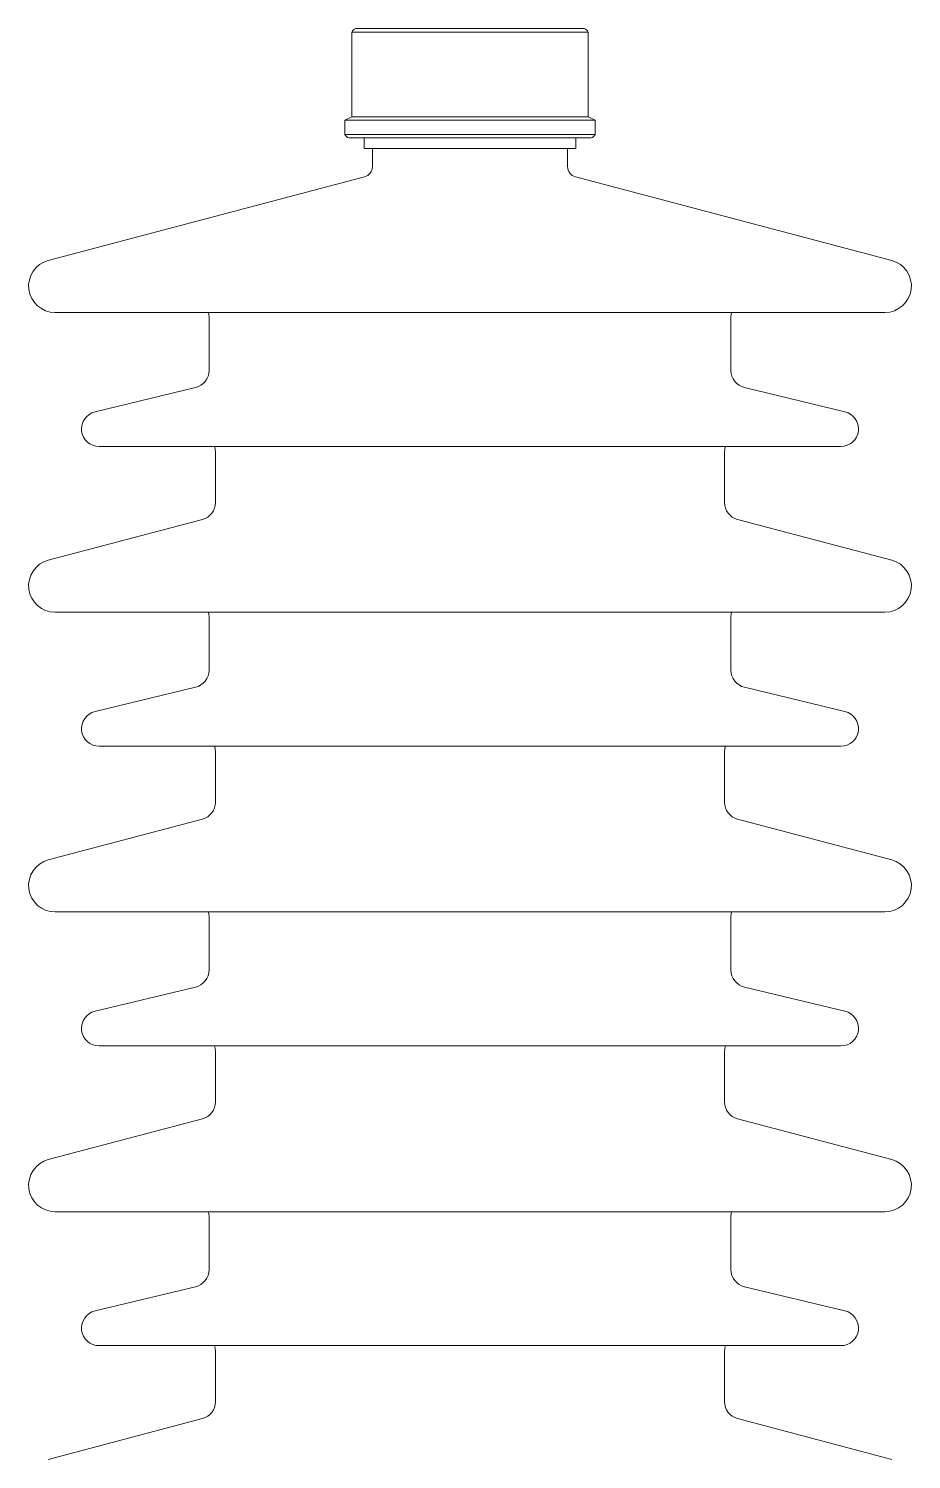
# Model space of a CAD drawing. Header units: millimetres. Extents: x 51507 to 66627, y -17810 to -7118.
# Drawn here: x 56542.2 to 56792.6, y -9001.9 to -8596.1 of the extents above; entities that cross this region are included whole.
import ezdxf

# ---------------------------------------------------------------- set-up
doc = ezdxf.new("R2010")
doc.units = ezdxf.units.MM
doc.header["$LTSCALE"] = 10
doc.layers.add('粗实线', color=4, linetype='Continuous', lineweight=18)

msp = doc.modelspace()

# ---------------------------------------------------------------- linework, layer by layer
at = {"layer": '粗实线'}
for p, q in [((56633.909, -8597.088), (56633.909, -8621.112)), ((56633.909, -8597.088), (56667.409, -8597.088)), ((56635.054, -8596.112), (56667.409, -8596.112)), ((56667.409, -8596.112), (56699.764, -8596.112)), ((56667.409, -8597.088), (56700.909, -8597.088)), ((56700.909, -8621.112), (56700.909, -8597.088)), ((56633.909, -8621.112), (56631.909, -8622.112)), ((56631.909, -8622.112), (56631.909, -8626.135)), ((56631.909, -8622.112), (56667.409, -8622.112)), ((56633.909, -8621.112), (56667.409, -8621.112)), ((56667.409, -8621.112), (56700.909, -8621.112)), ((56667.409, -8622.112), (56702.909, -8622.112)), ((56702.909, -8622.112), (56700.909, -8621.112)), ((56702.909, -8626.135), (56702.909, -8622.112)), ((56631.909, -8626.135), (56667.409, -8626.135)), ((56667.409, -8626.135), (56702.909, -8626.135)), ((56633.054, -8627.111), (56667.409, -8627.111)), ((56637.409, -8627.111), (56637.409, -8630.112)), ((56667.409, -8630.112), (56637.409, -8630.112)), ((56639.741, -8630.112), (56639.741, -8635.246)), ((56667.409, -8627.111), (56701.764, -8627.111)), ((56697.409, -8630.112), (56667.409, -8630.112)), ((56695.077, -8635.246), (56695.077, -8630.112)), ((56697.409, -8630.112), (56697.409, -8627.111)), ((56637.508, -8638.146), (56547.824, -8661.861)), ((56786.994, -8661.861), (56697.31, -8638.146)), ((56549.741, -8676.611), (56785.076, -8676.611)), ((56593.4, -8678.043), (56593.4, -8693.043)), ((56741.418, -8693.043), (56741.418, -8678.043)), ((56589.568, -8697.905), (56561.073, -8704.75)), ((56773.744, -8704.75), (56745.25, -8697.905)), ((56562.241, -8714.611), (56772.576, -8714.611)), ((56595.241, -8716.269), (56595.241, -8730.473)), ((56739.576, -8730.473), (56739.576, -8716.269)), ((56591.519, -8735.307), (56547.824, -8746.861)), ((56786.994, -8746.861), (56743.298, -8735.307)), ((56549.741, -8761.611), (56785.076, -8761.611)), ((56593.4, -8763.043), (56593.4, -8778.043)), ((56741.418, -8778.043), (56741.418, -8763.043)), ((56589.568, -8782.905), (56561.073, -8789.75)), ((56773.744, -8789.75), (56745.25, -8782.905)), ((56562.241, -8799.611), (56772.576, -8799.611)), ((56595.241, -8801.269), (56595.241, -8815.473)), ((56739.576, -8815.473), (56739.576, -8801.269)), ((56591.519, -8820.307), (56547.824, -8831.861)), ((56786.994, -8831.861), (56743.298, -8820.307)), ((56549.741, -8846.611), (56785.076, -8846.611)), ((56593.4, -8848.043), (56593.4, -8863.043)), ((56741.418, -8863.043), (56741.418, -8848.043)), ((56589.568, -8867.905), (56561.073, -8874.75)), ((56773.744, -8874.75), (56745.25, -8867.905)), ((56562.241, -8884.611), (56772.576, -8884.611)), ((56595.241, -8886.269), (56595.241, -8900.473)), ((56739.576, -8900.473), (56739.576, -8886.269)), ((56591.519, -8905.307), (56547.824, -8916.861)), ((56786.994, -8916.861), (56743.298, -8905.307)), ((56549.741, -8931.611), (56785.076, -8931.611)), ((56593.4, -8933.043), (56593.4, -8948.043)), ((56741.418, -8948.043), (56741.418, -8933.043)), ((56589.568, -8952.905), (56561.073, -8959.75)), ((56773.744, -8959.75), (56745.25, -8952.905)), ((56562.241, -8969.611), (56772.576, -8969.611)), ((56595.241, -8971.269), (56595.241, -8985.473)), ((56739.576, -8985.473), (56739.576, -8971.269)), ((56591.519, -8990.307), (56547.824, -9001.861)), ((56786.994, -9001.861), (56743.298, -8990.307))]:
    msp.add_line(p, q, dxfattribs=at)
for points in [[(56593.19, -8676.611), (56593.304, -8677.068), (56593.4, -8678.043)], [(56741.418, -8678.043), (56741.514, -8677.068), (56741.627, -8676.611)], [(56594.959, -8714.611), (56595.145, -8715.293), (56595.241, -8716.269)], [(56739.576, -8716.269), (56739.673, -8715.293), (56739.859, -8714.611)], [(56593.19, -8761.611), (56593.304, -8762.068), (56593.4, -8763.043)], [(56741.418, -8763.043), (56741.514, -8762.068), (56741.627, -8761.611)], [(56594.959, -8799.611), (56595.145, -8800.293), (56595.241, -8801.269)], [(56739.576, -8801.269), (56739.673, -8800.293), (56739.859, -8799.611)], [(56593.19, -8846.611), (56593.304, -8847.068), (56593.4, -8848.043)], [(56741.418, -8848.043), (56741.514, -8847.068), (56741.627, -8846.611)], [(56594.959, -8884.611), (56595.145, -8885.293), (56595.241, -8886.269)], [(56739.576, -8886.269), (56739.673, -8885.293), (56739.859, -8884.611)], [(56593.19, -8931.611), (56593.304, -8932.068), (56593.4, -8933.043)], [(56741.418, -8933.043), (56741.514, -8932.068), (56741.627, -8931.611)], [(56594.959, -8969.611), (56595.145, -8970.293), (56595.241, -8971.269)], [(56739.576, -8971.269), (56739.673, -8970.293), (56739.859, -8969.611)]]:
    msp.add_lwpolyline(points, dxfattribs=at)
for centre, radius, start, end in [((56635.66, -8597.982), 1.966, 107.97757, 152.97757), ((56699.157, -8597.982), 1.966, 27.02243, 72.02243), ((56633.66, -8625.241), 1.966, 207.02243, 252.02243), ((56701.157, -8625.241), 1.966, 287.97757, 332.97757), ((56636.741, -8635.246), 3, 284.81144, 360), ((56698.077, -8635.246), 3, 180, 255.18856), ((56549.741, -8669.111), 7.5, 104.81144, 270), ((56785.076, -8669.111), 7.5, 270, 75.18856), ((56588.4, -8693.043), 5, 283.50795, 0), ((56746.418, -8693.043), 5, 180, 256.49205), ((56562.241, -8709.611), 5, 103.50795, 270), ((56772.576, -8709.611), 5, 270, 76.49205), ((56590.241, -8730.473), 5, 284.81144, 360), ((56744.576, -8730.473), 5, 180, 255.18856), ((56549.741, -8754.111), 7.5, 104.81144, 270), ((56785.076, -8754.111), 7.5, 270, 75.18856), ((56588.4, -8778.043), 5, 283.50795, 360), ((56746.418, -8778.043), 5, 180, 256.49205), ((56562.241, -8794.611), 5, 103.50795, 270), ((56772.576, -8794.611), 5, 270, 76.49205), ((56590.241, -8815.473), 5, 284.81144, 0), ((56744.576, -8815.473), 5, 180, 255.18856), ((56549.741, -8839.111), 7.5, 104.81144, 270), ((56785.076, -8839.111), 7.5, 270, 75.18856), ((56588.4, -8863.043), 5, 283.50795, 0), ((56746.418, -8863.043), 5, 180, 256.49205), ((56562.241, -8879.611), 5, 103.50795, 270), ((56772.576, -8879.611), 5, 270, 76.49205), ((56590.241, -8900.473), 5, 284.81144, 0), ((56744.576, -8900.473), 5, 180, 255.18856), ((56549.741, -8924.111), 7.5, 104.81144, 270), ((56785.076, -8924.111), 7.5, 270, 75.18856), ((56588.4, -8948.043), 5, 283.50795, 0), ((56746.418, -8948.043), 5, 180, 256.49205), ((56562.241, -8964.611), 5, 103.50795, 270), ((56772.576, -8964.611), 5, 270, 76.49205), ((56590.241, -8985.473), 5, 284.81144, 360), ((56744.576, -8985.473), 5, 180, 255.18856)]:
    msp.add_arc(centre, radius, start, end, dxfattribs=at)

doc.saveas('drawing.dxf')
